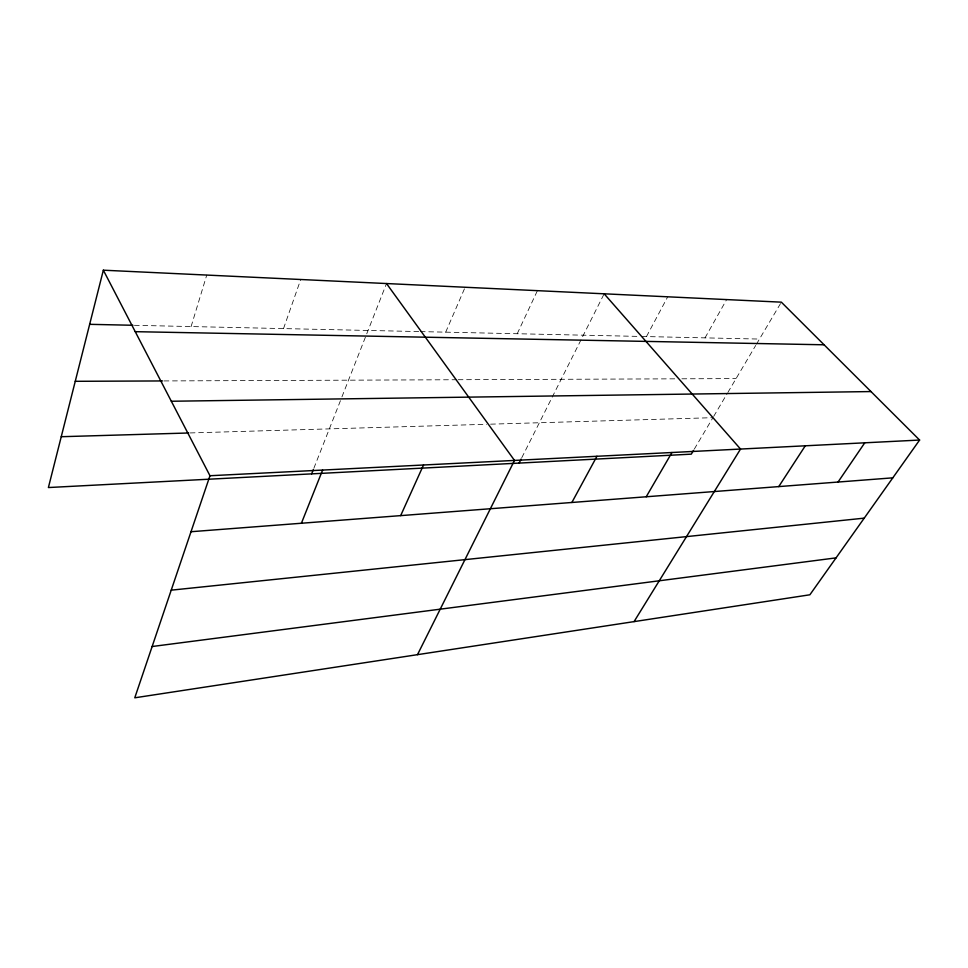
<?xml version="1.0" encoding="UTF-8"?>
<svg xmlns="http://www.w3.org/2000/svg" width="968" height="968" viewBox="0 0 968 968"><rect width="100%" height="100%" fill="white"/><g stroke="black" fill="none" stroke-linecap="round" stroke-linejoin="round"><path stroke-width="0.73" stroke-dasharray="4.84 3.63" d="M191.107 326.555L206.753 275.069M283.515 328.588L300.721 279.498M313.862 468.246L341.389 398.271M341.934 396.88L386.51 283.539M445.691 332.157L465.124 287.254M517.227 333.73L537.421 290.654M521.776 457.719L604.153 293.8M646.467 336.574L667.726 296.801M705.019 337.868L726.629 299.584M694.298 449.116L712.92 417.68L488.15 424.238M713.67 416.409L727.113 393.71M727.863 392.451L755.705 345.443M756.456 344.16L781.345 302.161M190.176 432.938L486.65 424.286M164.052 380.932L456.63 379.734M458.13 379.722L675.942 378.827M681.908 378.803L736.079 378.585M134.419 325.309L418.817 331.564M420.306 331.601L640.453 336.44M641.953 336.477L759.481 339.066"/><path stroke-width="1.45" d="M103.346 270.193L209.971 475.736L134.77 697.807L809.877 594.788L919.6 440.053L781.345 302.161L103.346 270.193L48.4 487.545L691.309 454.149L693.548 450.374M311.648 473.872L313.305 469.649M301.411 523.24L322.598 470.073M400.667 515.629L423.524 464.991M417.498 654.658L514.504 460.417L386.51 283.539M519.078 463.091L521.111 459.062M571.87 502.477L596.929 456.279M646.213 496.778L671.949 452.504M634.064 621.613L740.532 449.055L604.153 293.8M778.744 486.601L805.279 445.8M838.046 482.04L864.763 442.812M152.133 646.515L836.05 557.87M171.227 590.165L864.218 518.146M191.011 531.722L892.798 477.841M209.971 475.736L919.6 440.053M61.25 436.713L188.675 432.986M171.336 401.248L870.994 391.568M75.262 381.307L162.551 380.944M135.242 331.673L824.083 344.789M89.661 324.328L132.918 325.272"/></g></svg>
